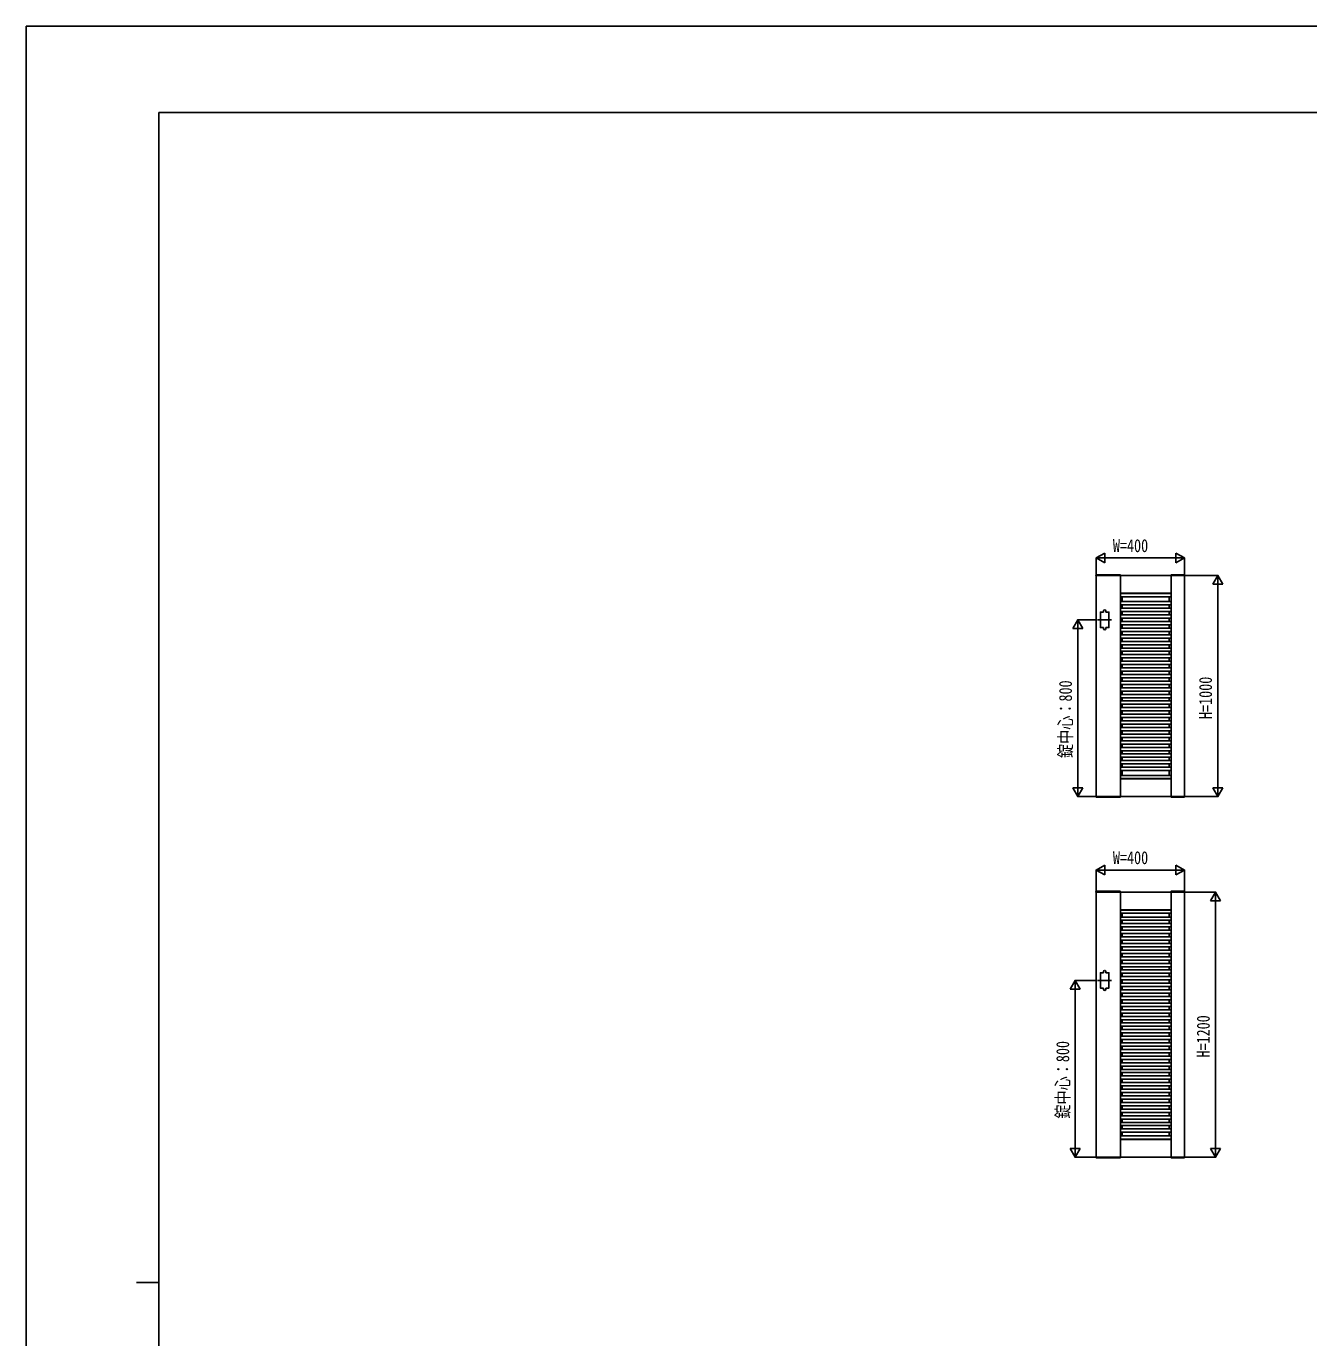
# Model space of a CAD drawing. Units: millimetres, scale not verified. Extents: x -8410 to 8410, y -5940 to 5940.
# Drawn here: x -8410 to -2602, y 0 to 5940 of the extents above; entities that cross this region are included whole.
import ezdxf
from ezdxf.enums import TextEntityAlignment as Align

# ---------------------------------------------------------------- set-up
doc = ezdxf.new("R2010")
doc.units = ezdxf.units.MM
doc.header["$LTSCALE"] = 30
for name, color, linetype in [('0-2_YKK_11', 7, 'Continuous'), ('0-3_YKK_A1', 4, 'Continuous'), ('0-4_YKK_D', 6, 'Continuous'), ('0-5_YKK_ZWAK', 7, 'Continuous')]:
    doc.layers.add(name, color=color, linetype=linetype)
doc.styles.add('ＭＳ ゴシック', font='')
doc.styles.get('ＭＳ ゴシック').set_extended_font_data('MS Gothic')

msp = doc.modelspace()

# ---------------------------------------------------------------- linework, layer by layer
at = {"layer": '0-2_YKK_11'}
for p, q in [((-3455.61, 2451.76), (-3455.61, 3451.76)), ((-3225.61, 2451.76), (-3225.61, 3451.76)), ((-3455.61, 3371.76), (-3225.61, 3371.76)), ((-3455.61, 2531.76), (-3225.61, 2531.76)), ((-3455.61, 818.47), (-3455.61, 2018.47)), ((-3225.61, 818.47), (-3225.61, 2018.47)), ((-3455.61, 1938.47), (-3225.61, 1938.47)), ((-3455.61, 898.47), (-3225.61, 898.47))]:
    msp.add_line(p, q, dxfattribs=at)
for points in [[(-3565.61, 3451.76), (-3565.61, 2451.76), (-3165.61, 2451.76), (-3165.61, 3451.76)], [(-3565.61, 2018.47), (-3565.61, 818.47), (-3165.61, 818.47), (-3165.61, 2018.47)]]:
    msp.add_lwpolyline(points, close=True, dxfattribs=at)
at = {"layer": '0-3_YKK_A1'}
for p, q in [((-3565.97, 3454.31), (-3566.11, 3451.76)), ((-3566.11, 3451.76), (-3455.11, 3451.76)), ((-3564.98, 3455.26), (-3456.24, 3455.26)), ((-3455.24, 3454.31), (-3455.11, 3451.76)), ((-3225.97, 3454.31), (-3226.11, 3451.76)), ((-3165.11, 3451.76), (-3226.11, 3451.76)), ((-3166.24, 3455.26), (-3224.98, 3455.26)), ((-3165.24, 3454.31), (-3165.11, 3451.76)), ((-3455.61, 3370.66), (-3225.61, 3370.66)), ((-3455.61, 3355.66), (-3225.61, 3355.66)), ((-3455.61, 3333.96), (-3225.61, 3333.96)), ((-3446.81, 3371.76), (-3446.81, 3370.66)), ((-3446.81, 3355.66), (-3446.81, 3333.96)), ((-3234.41, 3371.76), (-3234.41, 3370.66)), ((-3234.41, 3355.66), (-3234.41, 3333.96)), ((-3531.61, 3286.76), (-3531.61, 3291.76)), ((-3521.61, 3286.76), (-3521.61, 3291.76)), ((-3455.61, 3318.96), (-3225.61, 3318.96)), ((-3455.61, 3303.96), (-3225.61, 3303.96)), ((-3455.61, 3288.96), (-3225.61, 3288.96)), ((-3455.61, 3273.96), (-3225.61, 3273.96)), ((-3446.81, 3318.96), (-3446.81, 3303.96)), ((-3446.81, 3288.96), (-3446.81, 3273.96)), ((-3234.41, 3318.96), (-3234.41, 3303.96)), ((-3234.41, 3288.96), (-3234.41, 3273.96)), ((-3495.11, 3251.76), (-3558.11, 3251.76)), ((-3531.61, 3216.76), (-3531.61, 3211.76)), ((-3521.61, 3216.76), (-3521.61, 3211.76)), ((-3455.61, 3258.96), (-3225.61, 3258.96)), ((-3455.61, 3243.96), (-3225.61, 3243.96)), ((-3455.61, 3228.96), (-3225.61, 3228.96)), ((-3455.61, 3213.96), (-3225.61, 3213.96)), ((-3446.81, 3258.96), (-3446.81, 3243.96)), ((-3446.81, 3228.96), (-3446.81, 3213.96)), ((-3234.41, 3258.96), (-3234.41, 3243.96)), ((-3234.41, 3228.96), (-3234.41, 3213.96)), ((-3455.61, 3198.96), (-3225.61, 3198.96)), ((-3455.61, 3183.96), (-3225.61, 3183.96)), ((-3455.61, 3168.96), (-3225.61, 3168.96)), ((-3455.61, 3153.96), (-3225.61, 3153.96)), ((-3446.81, 3198.96), (-3446.81, 3183.96)), ((-3446.81, 3168.96), (-3446.81, 3153.96)), ((-3234.41, 3198.96), (-3234.41, 3183.96)), ((-3234.41, 3168.96), (-3234.41, 3153.96)), ((-3455.61, 3138.96), (-3225.61, 3138.96)), ((-3455.61, 3123.96), (-3225.61, 3123.96)), ((-3455.61, 3108.96), (-3225.61, 3108.96)), ((-3455.61, 3093.96), (-3225.61, 3093.96)), ((-3446.81, 3138.96), (-3446.81, 3123.96)), ((-3446.81, 3108.96), (-3446.81, 3093.96)), ((-3234.41, 3138.96), (-3234.41, 3123.96)), ((-3234.41, 3108.96), (-3234.41, 3093.96)), ((-3455.61, 3078.96), (-3225.61, 3078.96)), ((-3455.61, 3063.96), (-3225.61, 3063.96)), ((-3455.61, 3048.96), (-3225.61, 3048.96)), ((-3455.61, 3033.96), (-3225.61, 3033.96)), ((-3446.81, 3078.96), (-3446.81, 3063.96)), ((-3446.81, 3048.96), (-3446.81, 3033.96)), ((-3234.41, 3078.96), (-3234.41, 3063.96)), ((-3234.41, 3048.96), (-3234.41, 3033.96)), ((-3455.61, 3018.96), (-3225.61, 3018.96)), ((-3455.61, 3003.96), (-3225.61, 3003.96)), ((-3455.61, 2988.96), (-3225.61, 2988.96)), ((-3455.61, 2973.96), (-3225.61, 2973.96)), ((-3446.81, 3018.96), (-3446.81, 3003.96)), ((-3446.81, 2988.96), (-3446.81, 2973.96)), ((-3234.41, 3018.96), (-3234.41, 3003.96)), ((-3234.41, 2988.96), (-3234.41, 2973.96)), ((-3455.61, 2958.96), (-3225.61, 2958.96)), ((-3455.61, 2943.96), (-3225.61, 2943.96)), ((-3455.61, 2928.96), (-3225.61, 2928.96)), ((-3455.61, 2913.96), (-3225.61, 2913.96)), ((-3446.81, 2958.96), (-3446.81, 2943.96)), ((-3446.81, 2928.96), (-3446.81, 2913.96)), ((-3234.41, 2958.96), (-3234.41, 2943.96)), ((-3234.41, 2928.96), (-3234.41, 2913.96)), ((-3455.61, 2898.96), (-3225.61, 2898.96)), ((-3455.61, 2883.96), (-3225.61, 2883.96)), ((-3455.61, 2868.96), (-3225.61, 2868.96)), ((-3455.61, 2853.96), (-3225.61, 2853.96)), ((-3446.81, 2898.96), (-3446.81, 2883.96)), ((-3446.81, 2868.96), (-3446.81, 2853.96)), ((-3234.41, 2898.96), (-3234.41, 2883.96)), ((-3234.41, 2868.96), (-3234.41, 2853.96)), ((-3455.61, 2838.96), (-3225.61, 2838.96)), ((-3455.61, 2823.96), (-3225.61, 2823.96)), ((-3455.61, 2808.96), (-3225.61, 2808.96)), ((-3455.61, 2793.96), (-3225.61, 2793.96)), ((-3446.81, 2838.96), (-3446.81, 2823.96)), ((-3446.81, 2808.96), (-3446.81, 2793.96)), ((-3234.41, 2838.96), (-3234.41, 2823.96)), ((-3234.41, 2808.96), (-3234.41, 2793.96)), ((-3455.61, 2778.96), (-3225.61, 2778.96)), ((-3455.61, 2763.96), (-3225.61, 2763.96)), ((-3455.61, 2748.96), (-3225.61, 2748.96)), ((-3455.61, 2733.96), (-3225.61, 2733.96)), ((-3446.81, 2778.96), (-3446.81, 2763.96)), ((-3446.81, 2748.96), (-3446.81, 2733.96)), ((-3234.41, 2778.96), (-3234.41, 2763.96)), ((-3234.41, 2748.96), (-3234.41, 2733.96)), ((-3455.61, 2718.96), (-3225.61, 2718.96)), ((-3455.61, 2703.96), (-3225.61, 2703.96)), ((-3455.61, 2688.96), (-3225.61, 2688.96)), ((-3455.61, 2673.96), (-3225.61, 2673.96)), ((-3446.81, 2718.96), (-3446.81, 2703.96)), ((-3446.81, 2688.96), (-3446.81, 2673.96)), ((-3234.41, 2718.96), (-3234.41, 2703.96)), ((-3234.41, 2688.96), (-3234.41, 2673.96)), ((-3455.61, 2658.96), (-3225.61, 2658.96)), ((-3455.61, 2643.96), (-3225.61, 2643.96)), ((-3455.61, 2628.96), (-3225.61, 2628.96)), ((-3455.61, 2613.96), (-3225.61, 2613.96)), ((-3446.81, 2658.96), (-3446.81, 2643.96)), ((-3446.81, 2628.96), (-3446.81, 2613.96)), ((-3234.41, 2658.96), (-3234.41, 2643.96)), ((-3234.41, 2628.96), (-3234.41, 2613.96)), ((-3455.61, 2598.96), (-3225.61, 2598.96)), ((-3455.61, 2583.96), (-3225.61, 2583.96)), ((-3455.61, 2568.96), (-3225.61, 2568.96)), ((-3446.81, 2598.96), (-3446.81, 2583.96)), ((-3446.81, 2568.96), (-3446.81, 2547.26)), ((-3234.41, 2598.96), (-3234.41, 2583.96)), ((-3234.41, 2568.96), (-3234.41, 2547.26)), ((-3455.61, 2547.26), (-3225.61, 2547.26)), ((-3455.61, 2532.26), (-3225.61, 2532.26)), ((-3446.81, 2532.26), (-3446.81, 2531.76)), ((-3234.41, 2532.26), (-3234.41, 2531.76)), ((-3566.11, 2451.76), (-3455.11, 2451.76)), ((-3565.97, 2449.2), (-3566.11, 2451.75)), ((-3564.98, 2448.26), (-3456.24, 2448.26)), ((-3455.24, 2449.2), (-3455.11, 2451.76)), ((-3165.11, 2451.76), (-3226.11, 2451.76)), ((-3225.97, 2449.2), (-3226.11, 2451.76)), ((-3166.24, 2448.26), (-3224.98, 2448.26)), ((-3165.24, 2449.2), (-3165.11, 2451.75)), ((-3565.97, 2021.02), (-3566.11, 2018.47)), ((-3564.98, 2021.97), (-3456.24, 2021.97)), ((-3455.24, 2021.02), (-3455.11, 2018.47)), ((-3225.97, 2021.02), (-3226.11, 2018.47)), ((-3166.24, 2021.97), (-3224.98, 2021.97)), ((-3165.24, 2021.02), (-3165.11, 2018.47)), ((-3566.11, 2018.47), (-3455.11, 2018.47)), ((-3165.11, 2018.47), (-3226.11, 2018.47)), ((-3455.61, 1937.37), (-3225.61, 1937.37)), ((-3455.61, 1922.37), (-3225.61, 1922.37)), ((-3455.61, 1905.67), (-3225.61, 1905.67)), ((-3446.81, 1938.47), (-3446.81, 1937.37)), ((-3446.81, 1922.37), (-3446.81, 1905.67)), ((-3234.41, 1938.47), (-3234.41, 1937.37)), ((-3234.41, 1922.37), (-3234.41, 1905.67)), ((-3455.61, 1890.67), (-3225.61, 1890.67)), ((-3455.61, 1875.67), (-3225.61, 1875.67)), ((-3455.61, 1860.67), (-3225.61, 1860.67)), ((-3455.61, 1845.67), (-3225.61, 1845.67)), ((-3446.81, 1890.67), (-3446.81, 1875.67)), ((-3446.81, 1860.67), (-3446.81, 1845.67)), ((-3234.41, 1890.67), (-3234.41, 1875.67)), ((-3234.41, 1860.67), (-3234.41, 1845.67)), ((-3455.61, 1830.67), (-3225.61, 1830.67)), ((-3455.61, 1815.67), (-3225.61, 1815.67)), ((-3455.61, 1800.67), (-3225.61, 1800.67)), ((-3455.61, 1785.67), (-3225.61, 1785.67)), ((-3446.81, 1830.67), (-3446.81, 1815.67)), ((-3446.81, 1800.67), (-3446.81, 1785.67)), ((-3234.41, 1830.67), (-3234.41, 1815.67)), ((-3234.41, 1800.67), (-3234.41, 1785.67)), ((-3455.61, 1770.67), (-3225.61, 1770.67)), ((-3455.61, 1755.67), (-3225.61, 1755.67)), ((-3455.61, 1740.67), (-3225.61, 1740.67)), ((-3455.61, 1725.67), (-3225.61, 1725.67)), ((-3446.81, 1770.67), (-3446.81, 1755.67)), ((-3446.81, 1740.67), (-3446.81, 1725.67)), ((-3234.41, 1770.67), (-3234.41, 1755.67)), ((-3234.41, 1740.67), (-3234.41, 1725.67)), ((-3455.61, 1710.67), (-3225.61, 1710.67)), ((-3455.61, 1695.67), (-3225.61, 1695.67)), ((-3455.61, 1680.67), (-3225.61, 1680.67)), ((-3455.61, 1665.67), (-3225.61, 1665.67)), ((-3446.81, 1710.67), (-3446.81, 1695.67)), ((-3446.81, 1680.67), (-3446.81, 1665.67)), ((-3234.41, 1710.67), (-3234.41, 1695.67)), ((-3234.41, 1680.67), (-3234.41, 1665.67)), ((-3495.11, 1618.47), (-3558.11, 1618.47)), ((-3531.61, 1653.47), (-3531.61, 1658.47)), ((-3521.61, 1653.47), (-3521.61, 1658.47)), ((-3455.61, 1650.67), (-3225.61, 1650.67)), ((-3455.61, 1635.67), (-3225.61, 1635.67)), ((-3455.61, 1620.67), (-3225.61, 1620.67)), ((-3455.61, 1605.67), (-3225.61, 1605.67)), ((-3446.81, 1650.67), (-3446.81, 1635.67)), ((-3446.81, 1620.67), (-3446.81, 1605.67)), ((-3234.41, 1650.67), (-3234.41, 1635.67)), ((-3234.41, 1620.67), (-3234.41, 1605.67)), ((-3531.61, 1583.47), (-3531.61, 1578.47)), ((-3521.61, 1583.47), (-3521.61, 1578.47)), ((-3455.61, 1590.67), (-3225.61, 1590.67)), ((-3455.61, 1575.67), (-3225.61, 1575.67)), ((-3455.61, 1560.67), (-3225.61, 1560.67)), ((-3455.61, 1545.67), (-3225.61, 1545.67)), ((-3446.81, 1590.67), (-3446.81, 1575.67)), ((-3446.81, 1560.67), (-3446.81, 1545.67)), ((-3234.41, 1590.67), (-3234.41, 1575.67)), ((-3234.41, 1560.67), (-3234.41, 1545.67)), ((-3455.61, 1530.67), (-3225.61, 1530.67)), ((-3455.61, 1515.67), (-3225.61, 1515.67)), ((-3455.61, 1500.67), (-3225.61, 1500.67)), ((-3455.61, 1485.67), (-3225.61, 1485.67)), ((-3446.81, 1530.67), (-3446.81, 1515.67)), ((-3446.81, 1500.67), (-3446.81, 1485.67)), ((-3234.41, 1530.67), (-3234.41, 1515.67)), ((-3234.41, 1500.67), (-3234.41, 1485.67)), ((-3455.61, 1470.67), (-3225.61, 1470.67)), ((-3455.61, 1455.67), (-3225.61, 1455.67)), ((-3455.61, 1440.67), (-3225.61, 1440.67)), ((-3455.61, 1425.67), (-3225.61, 1425.67)), ((-3446.81, 1470.67), (-3446.81, 1455.67)), ((-3446.81, 1440.67), (-3446.81, 1425.67)), ((-3234.41, 1470.67), (-3234.41, 1455.67)), ((-3234.41, 1440.67), (-3234.41, 1425.67)), ((-3455.61, 1410.67), (-3225.61, 1410.67)), ((-3455.61, 1395.67), (-3225.61, 1395.67)), ((-3455.61, 1380.67), (-3225.61, 1380.67)), ((-3446.81, 1410.67), (-3446.81, 1395.67)), ((-3446.81, 1380.67), (-3446.81, 1365.67)), ((-3234.41, 1410.67), (-3234.41, 1395.67)), ((-3234.41, 1380.67), (-3234.41, 1365.67)), ((-3455.61, 1365.67), (-3225.61, 1365.67)), ((-3455.61, 1350.67), (-3225.61, 1350.67)), ((-3455.61, 1335.67), (-3225.61, 1335.67)), ((-3455.61, 1320.67), (-3225.61, 1320.67)), ((-3446.81, 1350.67), (-3446.81, 1335.67)), ((-3446.81, 1320.67), (-3446.81, 1305.67)), ((-3234.41, 1350.67), (-3234.41, 1335.67)), ((-3234.41, 1320.67), (-3234.41, 1305.67)), ((-3455.61, 1305.67), (-3225.61, 1305.67)), ((-3455.61, 1290.67), (-3225.61, 1290.67)), ((-3455.61, 1275.67), (-3225.61, 1275.67)), ((-3455.61, 1260.67), (-3225.61, 1260.67)), ((-3446.81, 1290.67), (-3446.81, 1275.67)), ((-3446.81, 1260.67), (-3446.81, 1245.67)), ((-3234.41, 1290.67), (-3234.41, 1275.67)), ((-3234.41, 1260.67), (-3234.41, 1245.67)), ((-3455.61, 1245.67), (-3225.61, 1245.67)), ((-3455.61, 1230.67), (-3225.61, 1230.67)), ((-3455.61, 1215.67), (-3225.61, 1215.67)), ((-3455.61, 1200.67), (-3225.61, 1200.67)), ((-3446.81, 1230.67), (-3446.81, 1215.67)), ((-3446.81, 1200.67), (-3446.81, 1185.67)), ((-3234.41, 1230.67), (-3234.41, 1215.67)), ((-3234.41, 1200.67), (-3234.41, 1185.67)), ((-3455.61, 1185.67), (-3225.61, 1185.67)), ((-3455.61, 1170.67), (-3225.61, 1170.67)), ((-3455.61, 1155.67), (-3225.61, 1155.67)), ((-3455.61, 1140.67), (-3225.61, 1140.67)), ((-3446.81, 1170.67), (-3446.81, 1155.67)), ((-3446.81, 1140.67), (-3446.81, 1125.67)), ((-3234.41, 1170.67), (-3234.41, 1155.67)), ((-3234.41, 1140.67), (-3234.41, 1125.67)), ((-3455.61, 1125.67), (-3225.61, 1125.67)), ((-3455.61, 1110.67), (-3225.61, 1110.67)), ((-3455.61, 1095.67), (-3225.61, 1095.67)), ((-3455.61, 1080.67), (-3225.61, 1080.67)), ((-3446.81, 1110.67), (-3446.81, 1095.67)), ((-3446.81, 1080.67), (-3446.81, 1065.67)), ((-3234.41, 1110.67), (-3234.41, 1095.67)), ((-3234.41, 1080.67), (-3234.41, 1065.67)), ((-3455.61, 1065.67), (-3225.61, 1065.67)), ((-3455.61, 1050.67), (-3225.61, 1050.67)), ((-3455.61, 1035.67), (-3225.61, 1035.67)), ((-3455.61, 1020.67), (-3225.61, 1020.67)), ((-3446.81, 1050.67), (-3446.81, 1035.67)), ((-3446.81, 1020.67), (-3446.81, 1005.67)), ((-3234.41, 1050.67), (-3234.41, 1035.67)), ((-3234.41, 1020.67), (-3234.41, 1005.67)), ((-3455.61, 1005.67), (-3225.61, 1005.67)), ((-3455.61, 990.67), (-3225.61, 990.67)), ((-3455.61, 975.67), (-3225.61, 975.67)), ((-3455.61, 960.67), (-3225.61, 960.67)), ((-3446.81, 990.67), (-3446.81, 975.67)), ((-3446.81, 960.67), (-3446.81, 945.67)), ((-3234.41, 990.67), (-3234.41, 975.67)), ((-3234.41, 960.67), (-3234.41, 945.67)), ((-3455.61, 945.67), (-3225.61, 945.67)), ((-3455.61, 930.67), (-3225.61, 930.67)), ((-3455.61, 930.67), (-3225.61, 930.67)), ((-3455.61, 913.97), (-3225.61, 913.97)), ((-3455.61, 898.97), (-3225.61, 898.97)), ((-3446.81, 930.67), (-3446.81, 913.97)), ((-3446.81, 898.97), (-3446.81, 898.47)), ((-3234.41, 930.67), (-3234.41, 913.97)), ((-3234.41, 898.97), (-3234.41, 898.47)), ((-3566.11, 818.47), (-3455.11, 818.47)), ((-3565.97, 815.92), (-3566.11, 818.47)), ((-3564.98, 814.97), (-3456.24, 814.97)), ((-3455.24, 815.92), (-3455.11, 818.47)), ((-3165.11, 818.47), (-3226.11, 818.47)), ((-3225.97, 815.92), (-3226.11, 818.47)), ((-3166.24, 814.97), (-3224.98, 814.97)), ((-3165.24, 815.92), (-3165.11, 818.47))]:
    msp.add_line(p, q, dxfattribs=at)
for points in [[(-3531.61, 3286.76), (-3545.61, 3286.76), (-3545.61, 3216.76), (-3531.61, 3216.76)], [(-3521.61, 3216.76), (-3507.61, 3216.76), (-3507.61, 3286.76), (-3521.61, 3286.76)], [(-3531.61, 1653.47), (-3545.61, 1653.47), (-3545.61, 1583.47), (-3531.61, 1583.47)], [(-3521.61, 1583.47), (-3507.61, 1583.47), (-3507.61, 1653.47), (-3521.61, 1653.47)]]:
    msp.add_lwpolyline(points, dxfattribs=at)
for centre, radius, start, end in [((-3564.98, 3454.26), 1, 90, 177), ((-3456.24, 3454.26), 1, 3, 90), ((-3224.98, 3454.26), 1, 90, 177), ((-3166.24, 3454.26), 1, 3, 90), ((-3526.61, 3291.76), 5, 0, 180), ((-3526.61, 3211.76), 5, 180, 0), ((-3564.98, 2449.26), 1, 183, 270), ((-3456.24, 2449.26), 1, 270, 357), ((-3224.98, 2449.26), 1, 183, 270), ((-3166.24, 2449.26), 1, 270, 357), ((-3564.98, 2020.97), 1, 90, 177), ((-3456.24, 2020.97), 1, 3, 90), ((-3224.98, 2020.97), 1, 90, 177), ((-3166.24, 2020.97), 1, 3, 90), ((-3526.61, 1658.47), 5, 0, 180), ((-3526.61, 1578.47), 5, 180, 0), ((-3564.98, 815.97), 1, 183, 270), ((-3456.24, 815.97), 1, 270, 357), ((-3224.98, 815.97), 1, 183, 270), ((-3166.24, 815.97), 1, 270, 357)]:
    msp.add_arc(centre, radius, start, end, dxfattribs=at)
at = {"layer": '0-4_YKK_D'}
for p, q in [((-3565.61, 3531.68), (-3526.64, 3554.18)), ((-3565.61, 3453.76), (-3565.61, 3532.68)), ((-3565.61, 3531.68), (-3526.64, 3509.18)), ((-3565.61, 3531.68), (-3487.67, 3531.68)), ((-3526.64, 3509.18), (-3526.64, 3554.18)), ((-3520.61, 3531.68), (-3210.61, 3531.68)), ((-3165.61, 3531.68), (-3243.55, 3531.68)), ((-3165.61, 3531.68), (-3204.58, 3554.18)), ((-3204.58, 3554.18), (-3204.58, 3509.18)), ((-3165.61, 3531.68), (-3204.58, 3509.18)), ((-3165.61, 3453.76), (-3165.61, 3532.68)), ((-3163.61, 3451.76), (-3013.23, 3451.76)), ((-3014.23, 3451.76), (-3036.73, 3412.79)), ((-3014.23, 3451.76), (-2991.73, 3412.79)), ((-3014.23, 3451.76), (-3014.23, 3373.81)), ((-3036.73, 3412.79), (-2991.73, 3412.79)), ((-3014.23, 3406.76), (-3014.23, 2496.76)), ((-3648.28, 3251.76), (-3670.78, 3212.79)), ((-3670.78, 3212.79), (-3625.78, 3212.79)), ((-3560.11, 3251.76), (-3649.28, 3251.76)), ((-3648.28, 3251.76), (-3625.78, 3212.79)), ((-3648.28, 3251.76), (-3648.28, 3173.81)), ((-3648.28, 2496.76), (-3648.28, 3206.76)), ((-3648.28, 2451.76), (-3648.28, 2529.7)), ((-3014.23, 2451.76), (-3014.23, 2529.7)), ((-3648.28, 2451.76), (-3670.78, 2490.73)), ((-3625.78, 2490.73), (-3670.78, 2490.73)), ((-3567.61, 2451.76), (-3649.28, 2451.76)), ((-3648.28, 2451.76), (-3625.78, 2490.73)), ((-3163.61, 2451.76), (-3013.23, 2451.76)), ((-3014.23, 2451.76), (-3036.73, 2490.73)), ((-2991.73, 2490.73), (-3036.73, 2490.73)), ((-3014.23, 2451.76), (-2991.73, 2490.73)), ((-3565.61, 2118.47), (-3526.64, 2140.97)), ((-3526.64, 2095.97), (-3526.64, 2140.97)), ((-3165.61, 2118.47), (-3204.58, 2140.97)), ((-3204.58, 2140.97), (-3204.58, 2095.97)), ((-3565.61, 2020.47), (-3565.61, 2119.47)), ((-3565.61, 2118.47), (-3526.64, 2095.97)), ((-3565.61, 2118.47), (-3487.67, 2118.47)), ((-3520.61, 2118.47), (-3210.61, 2118.47)), ((-3165.61, 2118.47), (-3243.55, 2118.47)), ((-3165.61, 2118.47), (-3204.58, 2095.97)), ((-3165.61, 2020.47), (-3165.61, 2119.47)), ((-3163.61, 2018.47), (-3023.58, 2018.47)), ((-3024.58, 2018.47), (-3047.08, 1979.5)), ((-3047.08, 1979.5), (-3002.08, 1979.5)), ((-3024.58, 2018.47), (-3002.08, 1979.5)), ((-3024.58, 2018.47), (-3024.58, 1940.53)), ((-3024.58, 1973.47), (-3024.58, 863.47)), ((-3660.75, 1618.47), (-3683.25, 1579.5)), ((-3560.11, 1618.47), (-3661.75, 1618.47)), ((-3660.75, 1618.47), (-3638.25, 1579.5)), ((-3660.75, 1618.47), (-3660.75, 1540.53)), ((-3683.25, 1579.5), (-3638.25, 1579.5)), ((-3660.75, 863.47), (-3660.75, 1573.47)), ((-3660.75, 818.47), (-3660.75, 896.41)), ((-3024.58, 818.47), (-3024.58, 896.41)), ((-3660.75, 818.47), (-3683.25, 857.44)), ((-3638.25, 857.44), (-3683.25, 857.44)), ((-3660.75, 818.47), (-3638.25, 857.44)), ((-3024.58, 818.47), (-3047.08, 857.44)), ((-3002.08, 857.44), (-3047.08, 857.44)), ((-3024.58, 818.47), (-3002.08, 857.44)), ((-3567.61, 818.47), (-3661.75, 818.47)), ((-3163.61, 818.47), (-3023.58, 818.47))]:
    msp.add_line(p, q, dxfattribs=at)
at = {"layer": '0-5_YKK_ZWAK'}
for p, q in [((7790.04, 5550), (-7809.96, 5550)), ((-7809.96, -5050), (-7809.96, 5550)), ((-7909.96, 250), (-7809.96, 250))]:
    msp.add_line(p, q, dxfattribs=at)
msp.add_lwpolyline([(-8410, -5940), (8410, -5940), (8410, 5940), (-8410, 5940)], close=True, dxfattribs=at)

# ---------------------------------------------------------------- texts
at = {"layer": '0-4_YKK_D', "style": 'ＭＳ ゴシック', "width": 0.8}
for p in [(-3489.34, 3540.68), (-3489.34, 2127.47)]:
    msp.add_text('W=400', height=58.65, dxfattribs=at).set_placement(p, align=Align.BOTTOM_LEFT)
for s, p in [('錠中心：800', (-3657.28, 2625.62)), ('H=1000', (-3023.23, 2802.42)), ('H=1200', (-3033.58, 1269.14)), ('錠中心：800', (-3669.75, 992.34))]:
    msp.add_text(s, height=58.65, rotation=90, dxfattribs=at).set_placement(p, align=Align.BOTTOM_LEFT)

doc.saveas('drawing.dxf')
